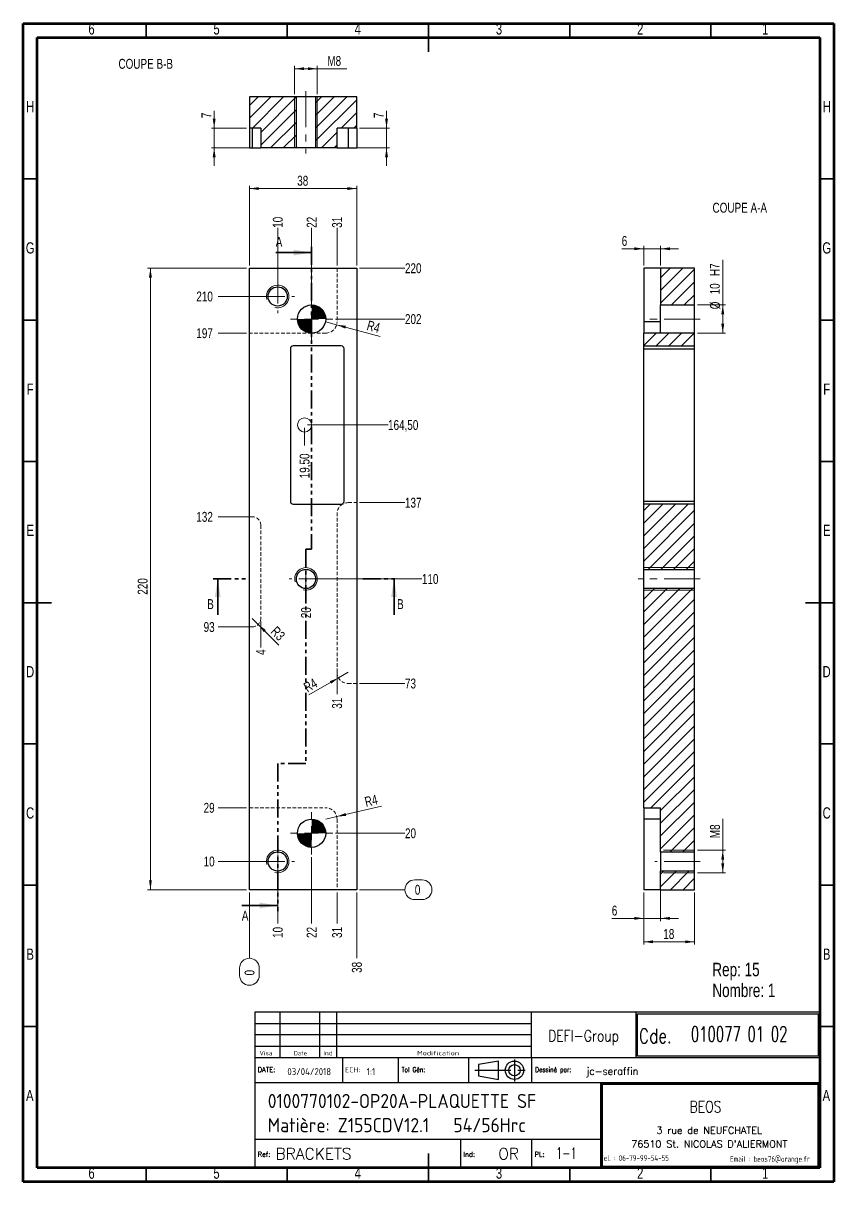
# Model space of a CAD drawing. Header units: millimetres. Extents: x 5 to 292, y 5 to 415.
import ezdxf

# ---------------------------------------------------------------- set-up
doc = ezdxf.new("R2010")
doc.units = ezdxf.units.MM
for name, pattern in [('CENTERX2', [20.32, 12.7, -2.54, 2.54, -2.54]), ('HIDDEN', [1.905, 1.27, -0.635]), ('PHANTOM', [12.7, 6.35, -1.27, 1.27, -1.27, 1.27, -1.27])]:
    doc.linetypes.add(name, pattern=pattern)
doc.layers.add('DIMENSIONS', color=176, linetype='Continuous')
doc.styles.add('SLDTEXTSTYLE0', font='TXT', dxfattribs={"width": 0.75})
doc.styles.add('SLDTEXTSTYLE1', font='ISOCP')
doc.styles.add('SLDTEXTSTYLE10', font='ISOCP', dxfattribs={"width": 1.147311})
doc.styles.add('SLDTEXTSTYLE11', font='ISOCP', dxfattribs={"width": 1.385904})
doc.styles.add('SLDTEXTSTYLE12', font='ISOCP', dxfattribs={"width": 1.246461})
doc.styles.add('SLDTEXTSTYLE13', font='ROMAND')
doc.styles.add('SLDTEXTSTYLE2', font='ROMANT', dxfattribs={"width": 0.8})
doc.styles.add('SLDTEXTSTYLE3', font='ISOCP', dxfattribs={"width": 0.8})
doc.styles.add('SLDTEXTSTYLE4', font='ROMANS', dxfattribs={"width": 0.8})
doc.styles.add('SLDTEXTSTYLE5', font='ROMANT')
doc.styles.add('SLDTEXTSTYLE6', font='ROMANS')
doc.styles.add('SLDTEXTSTYLE7', font='ROMANT', dxfattribs={"width": 0.65})
doc.styles.add('SLDTEXTSTYLE8', font='ISOCP', dxfattribs={"width": 1.446157})
doc.styles.add('SLDTEXTSTYLE9', font='ISOCP', dxfattribs={"width": 1.294402})
doc.dimstyles.new('SLDDIMSTYLE0', dxfattribs={"dimtxt": 3.5, "dimasz": 3.302, "dimexe": 0, "dimexo": 0.0625, "dimgap": 0.875, "dimtad": 0, "dimtih": 1, "dimtoh": 1, "dimdec": 0, "dimrnd": 1e-09, "dimdsep": 46, "dimtxsty": 'SLDTEXTSTYLE0', "dimblk1": 'NONE', "dimblk2": 'NONE', "dimsah": 1, "dimcen": 0.09, "dimadec": 0, "dimazin": 2, "dimtfac": 1, "dimtdec": 0, "dimtofl": 0, "dimtmove": 0, "dimatfit": 3, "dimldrblk": 'NONE', "dimfxl": 1, "dimfrac": 2, "dimtolj": 1, "dimtzin": 12, "dimarcsym": 0})
doc.dimstyles.new('SLDDIMSTYLE1', dxfattribs={"dimtxt": 3.5, "dimasz": 3.302, "dimexe": 0, "dimexo": 0.0625, "dimgap": 0.875, "dimtad": 0, "dimtih": 1, "dimtoh": 1, "dimrnd": 1e-09, "dimzin": 12, "dimdsep": 46, "dimtxsty": 'SLDTEXTSTYLE0', "dimblk1": 'NONE', "dimblk2": 'NONE', "dimsah": 1, "dimcen": 0.09, "dimadec": 0, "dimazin": 3, "dimtfac": 1, "dimtofl": 0, "dimtmove": 0, "dimatfit": 3, "dimldrblk": 'NONE', "dimfxl": 1, "dimfrac": 2, "dimtolj": 1, "dimtzin": 12, "dimarcsym": 0})
doc.dimstyles.new('SLDDIMSTYLE2', dxfattribs={"dimtxt": 3.5, "dimasz": 3.302, "dimexe": 0, "dimexo": 0.0625, "dimgap": 0.875, "dimtad": 1, "dimrnd": 1e-09, "dimzin": 12, "dimdsep": 46, "dimtxsty": 'SLDTEXTSTYLE0', "dimsah": 1, "dimcen": 0.09, "dimadec": 0, "dimazin": 3, "dimtfac": 1, "dimtofl": 0, "dimtmove": 0, "dimatfit": 3, "dimfxl": 1, "dimfrac": 2, "dimtolj": 1, "dimtzin": 12, "dimarcsym": 0})
doc.dimstyles.new('SLDDIMSTYLE3', dxfattribs={"dimtxt": 3.5, "dimasz": 3.302, "dimexe": 0, "dimexo": 0.0625, "dimgap": 0.875, "dimtad": 1, "dimrnd": 1e-09, "dimzin": 12, "dimdsep": 46, "dimtxsty": 'SLDTEXTSTYLE0', "dimsah": 1, "dimcen": 0, "dimadec": 0, "dimazin": 3, "dimtfac": 1, "dimtofl": 0, "dimtmove": 0, "dimatfit": 3, "dimfxl": 1, "dimfrac": 2, "dimtolj": 1, "dimtzin": 12, "dimarcsym": 0})
doc.dimstyles.new('SLDDIMSTYLE4', dxfattribs={"dimtxt": 3.5, "dimasz": 3.302, "dimexe": 0, "dimexo": 0.0625, "dimgap": 0.875, "dimtad": 1, "dimrnd": 1e-09, "dimzin": 12, "dimdsep": 46, "dimtxsty": 'SLDTEXTSTYLE0', "dimsah": 1, "dimcen": 0.09, "dimadec": 0, "dimazin": 3, "dimtfac": 1, "dimtmove": 0, "dimatfit": 0, "dimfxl": 1, "dimfrac": 2, "dimtolj": 1, "dimtzin": 12, "dimarcsym": 0})

# ---------------------------------------------------------------- blocks, each defined once
blk = doc.blocks.new('SW_NOTE_0')
at = {"color": 0, "linetype": 'Continuous', "lineweight": 0, "char_height": 4.763, "attachment_point": 1, "style": 'SLDTEXTSTYLE0'}
for s, insert in [('Rep: 15', (0, 6.14)), ('Nombre: 1', (0, -1.21))]:
    blk.add_mtext(s, dxfattribs=dict(at, insert=insert))
blk = doc.blocks.new('_D')
at = {"color": 7, "linetype": 'Continuous', "lineweight": 18}
for p, q in [((143.66, 111.89), (146.24, 111.89)), ((124.11, 108.4), (140.17, 108.4)), ((146.24, 104.91), (143.66, 104.91))]:
    blk.add_line(p, q, dxfattribs=at)
for centre, start, end in [((143.66, 108.4), 90, 270), ((146.24, 108.4), 270, 90)]:
    blk.add_arc(centre, 3.49, start, end, dxfattribs=at)
at = {"color": 7, "linetype": 'Continuous', "lineweight": 18, "insert": (143.66, 110.13), "char_height": 3.5, "attachment_point": 1, "style": 'SLDTEXTSTYLE0'}
blk.add_mtext('0', dxfattribs=at)
blk = doc.blocks.new('_None')
blk = doc.blocks.new('_D_1')
at = {"color": 7, "linetype": 'Continuous', "lineweight": 18}
blk.add_line((94.11, 118.4), (74.06, 118.4), dxfattribs=at)
at = {"color": 7, "linetype": 'Continuous', "lineweight": 18, "insert": (68.88, 120.13), "char_height": 3.5, "attachment_point": 1, "style": 'SLDTEXTSTYLE0'}
blk.add_mtext('10', dxfattribs=at)
blk = doc.blocks.new('_D_2')
at = {"color": 7, "linetype": 'Continuous', "lineweight": 18}
blk.add_line((115.61, 128.4), (140.17, 128.4), dxfattribs=at)
at = {"color": 7, "linetype": 'Continuous', "lineweight": 18, "insert": (140.17, 130.13), "char_height": 3.5, "attachment_point": 1, "style": 'SLDTEXTSTYLE0'}
blk.add_mtext('20', dxfattribs=at)
blk = doc.blocks.new('_D_3')
at = {"color": 7, "linetype": 'Continuous', "lineweight": 18}
blk.add_line((84.11, 137.4), (74.06, 137.4), dxfattribs=at)
at = {"color": 7, "linetype": 'Continuous', "lineweight": 18, "insert": (68.88, 139.13), "char_height": 3.5, "attachment_point": 1, "style": 'SLDTEXTSTYLE0'}
blk.add_mtext('29', dxfattribs=at)
blk = doc.blocks.new('_D_4')
at = {"color": 7, "linetype": 'Continuous', "lineweight": 18}
blk.add_line((124.11, 181.4), (140.17, 181.4), dxfattribs=at)
at = {"color": 7, "linetype": 'Continuous', "lineweight": 18, "insert": (140.17, 183.13), "char_height": 3.5, "attachment_point": 1, "style": 'SLDTEXTSTYLE0'}
blk.add_mtext('73', dxfattribs=at)
blk = doc.blocks.new('_D_5')
at = {"color": 7, "linetype": 'Continuous', "lineweight": 18}
blk.add_line((85.11, 201.4), (74.06, 201.4), dxfattribs=at)
at = {"color": 7, "linetype": 'Continuous', "lineweight": 18, "insert": (68.88, 203.13), "char_height": 3.5, "attachment_point": 1, "style": 'SLDTEXTSTYLE0'}
blk.add_mtext('93', dxfattribs=at)
blk = doc.blocks.new('_D_6')
at = {"color": 7, "linetype": 'Continuous', "lineweight": 18}
blk.add_line((106.11, 218.4), (146.17, 218.4), dxfattribs=at)
at = {"color": 7, "linetype": 'Continuous', "lineweight": 18, "insert": (146.17, 220.13), "char_height": 3.5, "attachment_point": 1, "style": 'SLDTEXTSTYLE0'}
blk.add_mtext('110', dxfattribs=at)
blk = doc.blocks.new('_D_7')
at = {"color": 7, "linetype": 'Continuous', "lineweight": 18}
blk.add_line((85.11, 240.4), (74.06, 240.4), dxfattribs=at)
at = {"color": 7, "linetype": 'Continuous', "lineweight": 18, "insert": (66.3, 242.13), "char_height": 3.5, "attachment_point": 1, "style": 'SLDTEXTSTYLE0'}
blk.add_mtext('132', dxfattribs=at)
blk = doc.blocks.new('_D_8')
at = {"color": 7, "linetype": 'Continuous', "lineweight": 18}
blk.add_line((124.11, 245.4), (140.17, 245.4), dxfattribs=at)
at = {"color": 7, "linetype": 'Continuous', "lineweight": 18, "insert": (140.17, 247.13), "char_height": 3.5, "attachment_point": 1, "style": 'SLDTEXTSTYLE0'}
blk.add_mtext('137', dxfattribs=at)
blk = doc.blocks.new('_D_9')
at = {"color": 7, "linetype": 'Continuous', "lineweight": 18}
blk.add_line((105.61, 272.9), (134.17, 272.9), dxfattribs=at)
at = {"color": 7, "linetype": 'Continuous', "lineweight": 18, "insert": (134.17, 274.63), "char_height": 3.5, "attachment_point": 1, "style": 'SLDTEXTSTYLE0'}
blk.add_mtext('164,50', dxfattribs=at)
blk = doc.blocks.new('_D_10')
at = {"color": 7, "linetype": 'Continuous', "lineweight": 18}
blk.add_line((84.11, 305.4), (74.06, 305.4), dxfattribs=at)
at = {"color": 7, "linetype": 'Continuous', "lineweight": 18, "insert": (66.3, 307.13), "char_height": 3.5, "attachment_point": 1, "style": 'SLDTEXTSTYLE0'}
blk.add_mtext('197', dxfattribs=at)
blk = doc.blocks.new('_D_11')
at = {"color": 7, "linetype": 'Continuous', "lineweight": 18}
blk.add_line((115.61, 310.4), (140.17, 310.4), dxfattribs=at)
at = {"color": 7, "linetype": 'Continuous', "lineweight": 18, "insert": (140.17, 312.13), "char_height": 3.5, "attachment_point": 1, "style": 'SLDTEXTSTYLE0'}
blk.add_mtext('202', dxfattribs=at)
blk = doc.blocks.new('_D_12')
at = {"color": 7, "linetype": 'Continuous', "lineweight": 18}
blk.add_line((94.11, 318.4), (74.06, 318.4), dxfattribs=at)
at = {"color": 7, "linetype": 'Continuous', "lineweight": 18, "insert": (66.3, 320.13), "char_height": 3.5, "attachment_point": 1, "style": 'SLDTEXTSTYLE0'}
blk.add_mtext('210', dxfattribs=at)
blk = doc.blocks.new('_D_13')
at = {"color": 7, "linetype": 'Continuous', "lineweight": 18}
blk.add_line((124.11, 328.4), (140.17, 328.4), dxfattribs=at)
at = {"color": 7, "linetype": 'Continuous', "lineweight": 18, "insert": (140.17, 330.13), "char_height": 3.5, "attachment_point": 1, "style": 'SLDTEXTSTYLE0'}
blk.add_mtext('220', dxfattribs=at)
blk = doc.blocks.new('_D_14')
at = {"color": 7, "linetype": 'Continuous', "lineweight": 18}
for p, q in [((85.11, 107.4), (85.11, 84.13)), ((81.62, 78.05), (81.62, 80.64)), ((88.6, 80.64), (88.6, 78.05))]:
    blk.add_line(p, q, dxfattribs=at)
for centre, start, end in [((85.11, 80.64), 0, 180), ((85.11, 78.05), 180, 0)]:
    blk.add_arc(centre, 3.49, start, end, dxfattribs=at)
at = {"color": 7, "linetype": 'Continuous', "lineweight": 18, "insert": (83.38, 78.05), "char_height": 3.5, "attachment_point": 1, "rotation": 90, "style": 'SLDTEXTSTYLE0'}
blk.add_mtext('0', dxfattribs=at)
blk = doc.blocks.new('_D_15')
at = {"color": 7, "linetype": 'Continuous', "lineweight": 18}
blk.add_line((89.11, 203.4), (89.11, 194.11), dxfattribs=at)
at = {"color": 7, "linetype": 'Continuous', "lineweight": 18, "insert": (87.38, 191.52), "char_height": 3.5, "attachment_point": 1, "rotation": 90, "style": 'SLDTEXTSTYLE0'}
blk.add_mtext('4', dxfattribs=at)
blk = doc.blocks.new('_D_16')
at = {"color": 7, "linetype": 'Continuous', "lineweight": 18}
blk.add_line((95.11, 117.4), (95.11, 96.49), dxfattribs=at)
at = {"color": 7, "linetype": 'Continuous', "lineweight": 18, "insert": (93.38, 91.32), "char_height": 3.5, "attachment_point": 1, "rotation": 90, "style": 'SLDTEXTSTYLE0'}
blk.add_mtext('10', dxfattribs=at)
blk = doc.blocks.new('_D_17')
at = {"color": 7, "linetype": 'Continuous', "lineweight": 18}
blk.add_line((95.11, 319.4), (95.11, 342.68), dxfattribs=at)
at = {"color": 7, "linetype": 'Continuous', "lineweight": 18, "insert": (93.38, 342.68), "char_height": 3.5, "attachment_point": 1, "rotation": 90, "style": 'SLDTEXTSTYLE0'}
blk.add_mtext('10', dxfattribs=at)
blk = doc.blocks.new('_D_18')
at = {"color": 7, "linetype": 'Continuous', "lineweight": 18}
blk.add_line((104.61, 271.9), (104.61, 265.66), dxfattribs=at)
at = {"color": 7, "linetype": 'Continuous', "lineweight": 18, "insert": (102.88, 254.02), "char_height": 3.5, "attachment_point": 1, "rotation": 90, "style": 'SLDTEXTSTYLE0'}
blk.add_mtext('19,50', dxfattribs=at)
blk = doc.blocks.new('_D_19')
at = {"color": 7, "linetype": 'Continuous', "lineweight": 18}
blk.add_line((105.11, 217.4), (105.11, 209.67), dxfattribs=at)
at = {"color": 7, "linetype": 'Continuous', "lineweight": 18, "insert": (103.38, 204.5), "char_height": 3.5, "attachment_point": 1, "rotation": 90, "style": 'SLDTEXTSTYLE0'}
blk.add_mtext('20', dxfattribs=at)
blk = doc.blocks.new('_D_20')
at = {"color": 7, "linetype": 'Continuous', "lineweight": 18}
blk.add_line((107.11, 318.9), (107.11, 342.68), dxfattribs=at)
at = {"color": 7, "linetype": 'Continuous', "lineweight": 18, "insert": (105.38, 342.68), "char_height": 3.5, "attachment_point": 1, "rotation": 90, "style": 'SLDTEXTSTYLE0'}
blk.add_mtext('22', dxfattribs=at)
blk = doc.blocks.new('_D_21')
at = {"color": 7, "linetype": 'Continuous', "lineweight": 18}
blk.add_line((107.11, 119.9), (107.11, 96.49), dxfattribs=at)
at = {"color": 7, "linetype": 'Continuous', "lineweight": 18, "insert": (105.38, 91.32), "char_height": 3.5, "attachment_point": 1, "rotation": 90, "style": 'SLDTEXTSTYLE0'}
blk.add_mtext('22', dxfattribs=at)
blk = doc.blocks.new('_D_22')
at = {"color": 7, "linetype": 'Continuous', "lineweight": 18}
blk.add_line((116.11, 329.4), (116.11, 342.68), dxfattribs=at)
at = {"color": 7, "linetype": 'Continuous', "lineweight": 18, "insert": (114.38, 342.68), "char_height": 3.5, "attachment_point": 1, "rotation": 90, "style": 'SLDTEXTSTYLE0'}
blk.add_mtext('31', dxfattribs=at)
blk = doc.blocks.new('_D_23')
at = {"color": 7, "linetype": 'Continuous', "lineweight": 18}
blk.add_line((116.11, 184.4), (116.11, 177.63), dxfattribs=at)
at = {"color": 7, "linetype": 'Continuous', "lineweight": 18, "insert": (114.38, 172.46), "char_height": 3.5, "attachment_point": 1, "rotation": 90, "style": 'SLDTEXTSTYLE0'}
blk.add_mtext('31', dxfattribs=at)
blk = doc.blocks.new('_D_24')
at = {"color": 7, "linetype": 'Continuous', "lineweight": 18}
blk.add_line((116.11, 107.4), (116.11, 96.49), dxfattribs=at)
at = {"color": 7, "linetype": 'Continuous', "lineweight": 18, "insert": (114.38, 91.32), "char_height": 3.5, "attachment_point": 1, "rotation": 90, "style": 'SLDTEXTSTYLE0'}
blk.add_mtext('31', dxfattribs=at)
blk = doc.blocks.new('_D_25')
at = {"color": 7, "linetype": 'Continuous', "lineweight": 18}
blk.add_line((123.11, 107.4), (123.11, 84.13), dxfattribs=at)
at = {"color": 7, "linetype": 'Continuous', "lineweight": 18, "insert": (121.38, 78.96), "char_height": 3.5, "attachment_point": 1, "rotation": 90, "style": 'SLDTEXTSTYLE0'}
blk.add_mtext('38', dxfattribs=at)
blk = doc.blocks.new('_D_26')
at = {"color": 7, "linetype": 'Continuous', "lineweight": 18}
for p, q in [((85.11, 329.4), (85.11, 357.58)), ((123.11, 329.4), (123.11, 357.58)), ((85.11, 356.58), (123.11, 356.58))]:
    blk.add_line(p, q, dxfattribs=at)
for points in [[(85.11, 356.58), (88.41, 356.07), (88.41, 357.09)], [(123.11, 356.58), (119.81, 357.09), (119.81, 356.07)]]:
    blk.add_solid(points, dxfattribs=at)
at = {"color": 7, "linetype": 'Continuous', "lineweight": 18, "insert": (102.03, 361.09), "char_height": 3.5, "attachment_point": 1, "style": 'SLDTEXTSTYLE0'}
blk.add_mtext('38', dxfattribs=at)
blk = doc.blocks.new('_D_27')
at = {"color": 7, "linetype": 'Continuous', "lineweight": 18}
for p, q in [((84.11, 328.4), (49.06, 328.4)), ((50.06, 108.4), (50.06, 328.4)), ((84.11, 108.4), (49.06, 108.4))]:
    blk.add_line(p, q, dxfattribs=at)
for points in [[(50.06, 328.4), (49.55, 325.09), (50.56, 325.09)], [(50.06, 108.4), (50.56, 111.7), (49.55, 111.7)]]:
    blk.add_solid(points, dxfattribs=at)
at = {"color": 7, "linetype": 'Continuous', "lineweight": 18, "insert": (45.54, 212.81), "char_height": 3.5, "attachment_point": 1, "rotation": 90, "style": 'SLDTEXTSTYLE0'}
blk.add_mtext('220', dxfattribs=at)
blk = doc.blocks.new('_D_28')
at = {"color": 7, "linetype": 'Continuous', "lineweight": 18}
for q in [(120.11, 185.4), (106.12, 177.32)]:
    blk.add_line((116.65, 183.4), q, dxfattribs=at)
blk.add_solid([(116.65, 183.4), (113.53, 182.19), (114.04, 181.31)], dxfattribs=at)
at = {"color": 7, "linetype": 'Continuous', "lineweight": 18, "insert": (103.89, 181.18), "char_height": 3.5, "attachment_point": 1, "rotation": 30, "style": 'SLDTEXTSTYLE0'}
blk.add_mtext('R4', dxfattribs=at)
blk = doc.blocks.new('_D_29')
at = {"color": 7, "linetype": 'Continuous', "lineweight": 18}
for q in [(86.11, 204.4), (95.56, 194.94)]:
    blk.add_line((88.23, 202.28), q, dxfattribs=at)
blk.add_solid([(88.23, 202.28), (90.21, 199.58), (90.93, 200.3)], dxfattribs=at)
at = {"color": 7, "linetype": 'Continuous', "lineweight": 18, "insert": (94.86, 201.91), "char_height": 3.5, "attachment_point": 1, "rotation": 315, "style": 'SLDTEXTSTYLE0'}
blk.add_mtext('R3', dxfattribs=at)
blk = doc.blocks.new('_D_30')
at = {"color": 7, "linetype": 'Continuous', "lineweight": 18}
for q in [(112.11, 309.4), (131.38, 304.23)]:
    blk.add_line((115.98, 308.36), q, dxfattribs=at)
blk.add_solid([(115.98, 308.36), (119.03, 307.02), (119.3, 308)], dxfattribs=at)
at = {"color": 7, "linetype": 'Continuous', "lineweight": 18, "insert": (127.31, 309.96), "char_height": 3.5, "attachment_point": 1, "rotation": 345, "style": 'SLDTEXTSTYLE0'}
blk.add_mtext('R4', dxfattribs=at)
blk = doc.blocks.new('_D_31')
at = {"color": 7, "linetype": 'Continuous', "lineweight": 18}
for q in [(131.91, 137.96), (112.11, 133.4)]:
    blk.add_line((116.01, 134.29), q, dxfattribs=at)
blk.add_solid([(116.01, 134.29), (119.34, 134.54), (119.11, 135.53)], dxfattribs=at)
at = {"color": 7, "linetype": 'Continuous', "lineweight": 18, "insert": (125.62, 141.11), "char_height": 3.5, "attachment_point": 1, "rotation": 12.9732, "style": 'SLDTEXTSTYLE0'}
blk.add_mtext('R4', dxfattribs=at)
blk = doc.blocks.new('SW_CENTERMARKSYMBOL_0')
at = {"color": 0, "linetype": 'Continuous', "lineweight": 0}
for p, q in [((0, 5), (0, 5.9)), ((-5, 0), (-5.9, 0)), ((0, 0), (-2.5, 0)), ((0, 0), (0, 2.5)), ((0, 0), (0, -2.5)), ((0, 0), (2.5, 0)), ((5, 0), (5.9, 0)), ((0, -5), (0, -5.9))]:
    blk.add_line(p, q, dxfattribs=at)
blk = doc.blocks.new('SW_CENTERMARKSYMBOL_1')
at = {"color": 0, "linetype": 'Continuous', "lineweight": 0}
for p, q in [((0, 5), (0, 5.9)), ((-5, 0), (-5.9, 0)), ((0, 0), (-2.5, 0)), ((0, 0), (0, 2.5)), ((0, 0), (0, -2.5)), ((0, 0), (2.5, 0)), ((5, 0), (5.9, 0)), ((0, -5), (0, -5.9))]:
    blk.add_line(p, q, dxfattribs=at)
blk = doc.blocks.new('SW_CENTERMARKSYMBOL_2')
at = {"color": 0, "linetype": 'Continuous', "lineweight": 0}
for p, q in [((0, 5), (0, 5.9)), ((-5, 0), (-5.9, 0)), ((0, 0), (-2.5, 0)), ((0, 0), (0, 2.5)), ((0, 0), (0, -2.5)), ((0, 0), (2.5, 0)), ((5, 0), (5.9, 0)), ((0, -5), (0, -5.9))]:
    blk.add_line(p, q, dxfattribs=at)
blk = doc.blocks.new('SW_CENTERMARKSYMBOL_3')
at = {"color": 0, "linetype": 'Continuous', "lineweight": 0}
for p, q in [((0, 5), (0, 7.5)), ((-5, 0), (-7.5, 0)), ((0, 0), (-2.5, 0)), ((0, 0), (0, 2.5)), ((0, 0), (0, -2.5)), ((0, 0), (2.5, 0)), ((5, 0), (7.5, 0)), ((0, -5), (0, -7.5))]:
    blk.add_line(p, q, dxfattribs=at)
blk = doc.blocks.new('SW_CENTERMARKSYMBOL_4')
at = {"color": 0, "linetype": 'Continuous', "lineweight": 0}
for p, q in [((0, 5), (0, 7.5)), ((-5, 0), (-7.5, 0)), ((0, 0), (-2.5, 0)), ((0, 0), (0, 2.5)), ((0, 0), (0, -2.5)), ((0, 0), (2.5, 0)), ((5, 0), (7.5, 0)), ((0, -5), (0, -7.5))]:
    blk.add_line(p, q, dxfattribs=at)
blk = doc.blocks.new('SW_DOWELSYMBOL_0')
at = {"linetype": 'Continuous', "lineweight": 0}
h = blk.add_hatch(color=0, dxfattribs=at)
edge = h.paths.add_edge_path(flags=0)
edge.add_arc((0, 0), 5, 0, 90)
edge.add_line((0, 5), (0, 0))
edge.add_line((0, 0), (5, 0))
h = blk.add_hatch(color=0, dxfattribs=at)
edge = h.paths.add_edge_path(flags=0)
edge.add_arc((0, 0), 5, 180, 270)
edge.add_line((0, -5), (0, 0))
edge.add_line((0, 0), (-5, 0))
at = {"color": 0, "linetype": 'Continuous', "lineweight": 0}
blk.add_circle((0, 0), 5, dxfattribs=at)
blk = doc.blocks.new('SW_DOWELSYMBOL_1')
at = {"linetype": 'Continuous', "lineweight": 0}
h = blk.add_hatch(color=0, dxfattribs=at)
edge = h.paths.add_edge_path(flags=0)
edge.add_arc((0, 0), 5, 0, 90)
edge.add_line((0, 5), (0, 0))
edge.add_line((0, 0), (5, 0))
h = blk.add_hatch(color=0, dxfattribs=at)
edge = h.paths.add_edge_path(flags=0)
edge.add_arc((0, 0), 5, 180, 270)
edge.add_line((0, -5), (0, 0))
edge.add_line((0, 0), (-5, 0))
at = {"color": 0, "linetype": 'Continuous', "lineweight": 0}
blk.add_circle((0, 0), 5, dxfattribs=at)
blk = doc.blocks.new('_D_32')
at = {"color": 7, "linetype": 'Continuous', "lineweight": 18}
for p, q in [((252.68, 315.4), (252.68, 331.36)), ((243.68, 315.4), (253.68, 315.4)), ((252.68, 315.4), (252.68, 305.4)), ((243.68, 305.4), (253.68, 305.4))]:
    blk.add_line(p, q, dxfattribs=at)
for points in [[(252.68, 315.4), (252.17, 312.09), (253.19, 312.09)], [(252.68, 305.4), (253.19, 308.7), (252.17, 308.7)]]:
    blk.add_solid(points, dxfattribs=at)
at = {"color": 7, "linetype": 'Continuous', "lineweight": 18, "char_height": 3.5, "attachment_point": 1, "rotation": 90, "style": 'SLDTEXTSTYLE0'}
for s, insert in [('H7', (248.12, 325.6)), ('10', (248.12, 319.12)), ('%%c', (248.17, 313.84))]:
    blk.add_mtext(s, dxfattribs=dict(at, insert=insert))
blk = doc.blocks.new('_D_33')
at = {"color": 7, "linetype": 'Continuous', "lineweight": 18}
for p, q in [((224.68, 335.27), (216.9, 335.27)), ((224.68, 329.4), (224.68, 336.27)), ((230.68, 335.27), (224.68, 335.27)), ((230.68, 329.4), (230.68, 336.27)), ((230.68, 335.27), (237.03, 335.27))]:
    blk.add_line(p, q, dxfattribs=at)
for points in [[(224.68, 335.27), (221.38, 335.78), (221.38, 334.76)], [(230.68, 335.27), (233.98, 334.76), (233.98, 335.78)]]:
    blk.add_solid(points, dxfattribs=at)
at = {"color": 7, "linetype": 'Continuous', "lineweight": 18, "insert": (216.9, 339.78), "char_height": 3.5, "attachment_point": 1, "style": 'SLDTEXTSTYLE0'}
blk.add_mtext('6', dxfattribs=at)
blk = doc.blocks.new('_D_34')
at = {"color": 7, "linetype": 'Continuous', "lineweight": 18}
for p, q in [((252.68, 122.4), (252.68, 133.5)), ((243.68, 122.4), (253.68, 122.4)), ((252.68, 122.4), (252.68, 114.4)), ((243.68, 114.4), (253.68, 114.4))]:
    blk.add_line(p, q, dxfattribs=at)
for points in [[(252.68, 122.4), (252.17, 119.09), (253.19, 119.09)], [(252.68, 114.4), (253.19, 117.7), (252.17, 117.7)]]:
    blk.add_solid(points, dxfattribs=at)
at = {"color": 7, "linetype": 'Continuous', "lineweight": 18, "insert": (248.17, 126.63), "char_height": 3.5, "attachment_point": 1, "rotation": 90, "style": 'SLDTEXTSTYLE0'}
blk.add_mtext('M8', dxfattribs=at)
blk = doc.blocks.new('_D_35')
at = {"color": 7, "linetype": 'Continuous', "lineweight": 18}
for p, q in [((230.68, 120.8), (230.68, 97.26)), ((224.68, 107.4), (224.68, 97.26)), ((224.68, 98.26), (213.39, 98.26)), ((230.68, 98.26), (224.68, 98.26)), ((230.68, 98.26), (237.03, 98.26))]:
    blk.add_line(p, q, dxfattribs=at)
for points in [[(224.68, 98.26), (221.38, 98.77), (221.38, 97.75)], [(230.68, 98.26), (233.98, 97.75), (233.98, 98.77)]]:
    blk.add_solid(points, dxfattribs=at)
at = {"color": 7, "linetype": 'Continuous', "lineweight": 18, "insert": (213.39, 102.77), "char_height": 3.5, "attachment_point": 1, "style": 'SLDTEXTSTYLE0'}
blk.add_mtext('6', dxfattribs=at)
blk = doc.blocks.new('_D_36')
at = {"color": 7, "linetype": 'Continuous', "lineweight": 18}
for p, q in [((224.68, 107.4), (224.68, 88.96)), ((242.68, 107.4), (242.68, 88.96)), ((224.68, 89.96), (242.68, 89.96))]:
    blk.add_line(p, q, dxfattribs=at)
for points in [[(224.68, 89.96), (227.98, 89.45), (227.98, 90.47)], [(242.68, 89.96), (239.38, 90.47), (239.38, 89.45)]]:
    blk.add_solid(points, dxfattribs=at)
at = {"color": 7, "linetype": 'Continuous', "lineweight": 18, "insert": (231.62, 94.47), "char_height": 3.5, "attachment_point": 1, "style": 'SLDTEXTSTYLE0'}
blk.add_mtext('18', dxfattribs=at)
blk = doc.blocks.new('_D_37')
at = {"color": 7, "linetype": 'Continuous', "lineweight": 18}
for p, q in [((72.62, 377.99), (72.62, 384.09)), ((84.11, 377.99), (71.62, 377.99)), ((72.62, 377.99), (72.62, 370.99)), ((88.11, 370.99), (71.62, 370.99)), ((72.62, 370.99), (72.62, 364.64))]:
    blk.add_line(p, q, dxfattribs=at)
for points in [[(72.62, 377.99), (73.13, 381.3), (72.11, 381.3)], [(72.62, 370.99), (72.11, 367.69), (73.13, 367.69)]]:
    blk.add_solid(points, dxfattribs=at)
at = {"color": 7, "linetype": 'Continuous', "lineweight": 18, "insert": (68.11, 381.5), "char_height": 3.5, "attachment_point": 1, "rotation": 90, "style": 'SLDTEXTSTYLE0'}
blk.add_mtext('7', dxfattribs=at)
blk = doc.blocks.new('_D_38')
at = {"color": 7, "linetype": 'Continuous', "lineweight": 18}
for p, q in [((133.64, 377.99), (133.64, 384.09)), ((124.11, 377.99), (134.64, 377.99)), ((133.64, 377.99), (133.64, 370.99)), ((121.11, 370.99), (134.64, 370.99)), ((133.64, 370.99), (133.64, 364.64))]:
    blk.add_line(p, q, dxfattribs=at)
for points in [[(133.64, 377.99), (134.15, 381.3), (133.13, 381.3)], [(133.64, 370.99), (133.13, 367.69), (134.15, 367.69)]]:
    blk.add_solid(points, dxfattribs=at)
at = {"color": 7, "linetype": 'Continuous', "lineweight": 18, "insert": (129.13, 381.5), "char_height": 3.5, "attachment_point": 1, "rotation": 90, "style": 'SLDTEXTSTYLE0'}
blk.add_mtext('7', dxfattribs=at)
blk = doc.blocks.new('_D_39')
at = {"color": 7, "linetype": 'Continuous', "lineweight": 18}
for p, q in [((101.11, 389.99), (101.11, 399.99)), ((109.11, 398.99), (101.11, 398.99)), ((109.11, 389.99), (109.11, 399.99)), ((109.11, 398.99), (119.58, 398.99))]:
    blk.add_line(p, q, dxfattribs=at)
for points in [[(101.11, 398.99), (104.41, 398.49), (104.41, 399.5)], [(109.11, 398.99), (105.81, 399.5), (105.81, 398.49)]]:
    blk.add_solid(points, dxfattribs=at)
at = {"color": 7, "linetype": 'Continuous', "lineweight": 18, "insert": (112.7, 403.51), "char_height": 3.5, "attachment_point": 1, "style": 'SLDTEXTSTYLE0'}
blk.add_mtext('M8', dxfattribs=at)

msp = doc.modelspace()

# ---------------------------------------------------------------- hatches: boundary and pattern name
at = {"linetype": 'Continuous', "lineweight": 18}
h = msp.add_hatch(dxfattribs=at)
h.set_pattern_fill('ANSI31', style=0)
h.paths.add_polyline_path([(85.112, 377.994), (89.112, 377.994), (89.112, 370.994), (101.712, 370.994), (101.712, 388.994), (85.112, 388.994)], flags=0)
h = msp.add_hatch(dxfattribs=at)
h.set_pattern_fill('ANSI31', style=0)
h.paths.add_polyline_path([(108.512, 370.994), (116.112, 370.994), (116.112, 377.994), (123.112, 377.994), (123.112, 388.994), (108.512, 388.994)], flags=0)
h = msp.add_hatch(dxfattribs=at)
h.set_pattern_fill('ANSI31', style=0)
h.paths.add_polyline_path([(242.683, 315.397), (242.683, 328.397), (230.683, 328.397), (230.683, 315.397)], flags=0)
h = msp.add_hatch(dxfattribs=at)
h.set_pattern_fill('ANSI31', style=0)
h.paths.add_polyline_path([(242.683, 305.397), (230.683, 305.397), (224.683, 305.397), (224.683, 300.897), (242.683, 300.897)], flags=0)
h = msp.add_hatch(dxfattribs=at)
h.set_pattern_fill('ANSI31', style=0)
h.paths.add_polyline_path([(224.683, 244.896), (224.683, 221.797), (242.683, 221.797), (242.683, 244.896)], flags=0)
h = msp.add_hatch(dxfattribs=at)
h.set_pattern_fill('ANSI31', style=0)
h.paths.add_polyline_path([(224.683, 214.997), (224.683, 137.397), (230.683, 137.397), (230.683, 121.797), (242.683, 121.797), (242.683, 214.997)], flags=0)
h = msp.add_hatch(dxfattribs=at)
h.set_pattern_fill('ANSI31', style=0)
h.paths.add_polyline_path([(230.683, 114.997), (230.683, 108.397), (242.683, 108.397), (242.683, 114.997)], flags=0)

# ---------------------------------------------------------------- linework, layer by layer
at = {"color": 7, "linetype": 'Continuous', "lineweight": 70}
for p, q in [((5, 5), (5, 415)), ((5, 415), (292, 415)), ((292, 415), (292, 5)), ((10, 10), (10, 410)), ((10, 410), (287, 410)), ((287, 410), (287, 10)), ((287, 10), (10, 10)), ((292, 5), (5, 5))]:
    msp.add_line(p, q, dxfattribs=at)
at = {"color": 7, "linetype": 'Continuous', "lineweight": 35}
for p, q in [((48.5, 410), (48.5, 415)), ((98.5, 410), (98.5, 415)), ((148.5, 415.001), (148.5, 404.999)), ((148.5, 410), (148.5, 415)), ((198.5, 410), (198.5, 415)), ((248.5, 410), (248.5, 415)), ((10, 360), (5, 360)), ((287, 360), (292, 360)), ((94.412, 333.901), (107.112, 333.901)), ((10, 310), (5, 310)), ((287, 310), (292, 310)), ((10, 260), (5, 260)), ((287, 260), (292, 260)), ((73.895, 205.697), (73.895, 218.397)), ((136.309, 205.697), (136.309, 218.397)), ((4.999, 210), (15.001, 210)), ((10, 210), (5, 210)), ((292.001, 210), (281.999, 210)), ((287, 210), (292, 210)), ((10, 160), (5, 160)), ((287, 160), (292, 160)), ((10, 110), (5, 110)), ((287, 110), (292, 110)), ((82.412, 102.809), (95.112, 102.809)), ((10, 60), (5, 60)), ((287, 60), (292, 60)), ((148.5, 4.999), (148.5, 15.001)), ((48.5, 10), (48.5, 5)), ((98.5, 10), (98.5, 5)), ((148.5, 10), (148.5, 5)), ((198.5, 10), (198.5, 5)), ((248.5, 10), (248.5, 5))]:
    msp.add_line(p, q, dxfattribs=at)
at = {"color": 7, "linetype": 'CENTERX2', "lineweight": 18}
for p, q in [((105.112, 390.994), (105.112, 368.994)), ((244.683, 310.397), (225.683, 310.397)), ((244.683, 218.397), (222.683, 218.397)), ((244.683, 118.397), (228.683, 118.397))]:
    msp.add_line(p, q, dxfattribs=at)
at = {"color": 7, "linetype": 'Continuous', "lineweight": 25}
for p, q in [((85.112, 388.994), (85.112, 377.994)), ((101.712, 388.994), (85.112, 388.994)), ((101.712, 370.994), (101.712, 388.994)), ((108.512, 388.994), (101.712, 388.994)), ((108.512, 388.994), (108.512, 370.994)), ((123.112, 388.994), (108.512, 388.994)), ((123.112, 377.994), (123.112, 388.994)), ((89.112, 377.994), (85.112, 377.994)), ((85.112, 377.994), (85.112, 370.994)), ((86.112, 377.994), (86.112, 370.994)), ((89.112, 377.994), (89.112, 370.994)), ((123.112, 377.994), (116.112, 377.994)), ((116.112, 370.994), (116.112, 377.994)), ((120.112, 377.994), (120.112, 370.994)), ((123.112, 377.994), (123.112, 370.994)), ((85.112, 370.994), (86.112, 370.994)), ((86.112, 370.994), (89.112, 370.994)), ((101.712, 370.994), (89.112, 370.994)), ((108.512, 370.994), (101.712, 370.994)), ((116.112, 370.994), (108.512, 370.994)), ((116.112, 370.994), (120.112, 370.994)), ((120.112, 370.994), (123.112, 370.994)), ((85.112, 108.397), (85.112, 328.397)), ((85.112, 328.397), (123.112, 328.397)), ((123.112, 328.397), (123.112, 108.397)), ((230.683, 328.397), (224.683, 328.397)), ((224.683, 328.397), (224.683, 309.397)), ((242.683, 328.397), (230.683, 328.397)), ((230.683, 328.397), (230.683, 315.397)), ((242.683, 315.397), (242.683, 328.397)), ((230.683, 315.397), (242.683, 315.397)), ((230.683, 305.397), (230.683, 315.397)), ((242.683, 305.397), (242.683, 315.397)), ((230.683, 309.397), (224.683, 309.397)), ((224.683, 309.397), (224.683, 305.397)), ((230.683, 305.397), (224.683, 305.397)), ((224.683, 300.897), (224.683, 305.397)), ((242.683, 305.397), (230.683, 305.397)), ((242.683, 300.897), (242.683, 305.397)), ((99.612, 299.897), (99.612, 245.896)), ((117.612, 300.897), (100.612, 300.897)), ((118.612, 245.896), (118.612, 299.897)), ((224.683, 300.897), (242.683, 300.897)), ((224.683, 299.897), (224.683, 300.897)), ((224.683, 299.897), (242.683, 299.897)), ((224.683, 245.896), (224.683, 299.897)), ((242.683, 299.897), (242.683, 300.897)), ((242.683, 245.896), (242.683, 299.897)), ((100.612, 244.896), (117.612, 244.896)), ((224.683, 245.896), (242.683, 245.896)), ((224.683, 244.896), (224.683, 245.896)), ((242.683, 244.896), (224.683, 244.896)), ((224.683, 221.797), (224.683, 244.896)), ((242.683, 244.896), (242.683, 245.896)), ((242.683, 221.797), (242.683, 244.896)), ((224.683, 221.797), (242.683, 221.797)), ((224.683, 214.997), (224.683, 221.797)), ((242.683, 214.997), (242.683, 221.797)), ((242.683, 214.997), (224.683, 214.997)), ((224.683, 137.397), (224.683, 214.997)), ((242.683, 121.797), (242.683, 214.997)), ((224.683, 137.397), (230.683, 137.397)), ((224.683, 137.397), (224.683, 133.397)), ((230.683, 121.797), (230.683, 137.397)), ((230.683, 133.397), (224.683, 133.397)), ((224.683, 133.397), (224.683, 108.397)), ((230.683, 121.797), (242.683, 121.797)), ((230.683, 121.797), (230.683, 114.997)), ((242.683, 114.997), (242.683, 121.797)), ((242.683, 114.997), (230.683, 114.997)), ((230.683, 108.397), (230.683, 114.997)), ((242.683, 108.397), (242.683, 114.997)), ((123.112, 108.397), (85.112, 108.397)), ((230.683, 108.397), (224.683, 108.397)), ((230.683, 108.397), (242.683, 108.397))]:
    msp.add_line(p, q, dxfattribs=at)
at = {"color": 7, "linetype": 'Continuous', "lineweight": 18}
for p, q in [((101.112, 388.994), (101.112, 370.994)), ((109.112, 388.994), (109.112, 370.994)), ((224.683, 222.397), (242.683, 222.397)), ((242.683, 214.397), (224.683, 214.397)), ((231.683, 122.397), (242.683, 122.397)), ((242.683, 114.397), (231.683, 114.397))]:
    msp.add_line(p, q, dxfattribs=at)
at = {"color": 7, "linetype": 'PHANTOM', "lineweight": 35}
for p, q in [((107.112, 335.901), (107.112, 228.917)), ((107.112, 228.917), (105.112, 228.917)), ((105.112, 228.917), (105.112, 153.026)), ((72.308, 218.397), (85.014, 218.397)), ((125.196, 218.397), (137.896, 218.397)), ((105.112, 153.026), (95.112, 153.026)), ((95.112, 153.026), (95.112, 100.809))]:
    msp.add_line(p, q, dxfattribs=at)
at = {"color": 7, "linetype": 'HIDDEN', "lineweight": 18}
for p, q in [((116.112, 328.397), (116.112, 309.397)), ((107.112, 305.397), (85.112, 305.397)), ((112.112, 305.397), (107.112, 305.397)), ((120.112, 245.397), (123.112, 245.397)), ((85.112, 240.397), (86.112, 240.397)), ((116.112, 185.397), (116.112, 241.397)), ((89.112, 237.397), (89.112, 204.397)), ((86.112, 201.397), (85.112, 201.397)), ((123.112, 181.397), (120.112, 181.397)), ((85.112, 137.397), (112.112, 137.397)), ((116.112, 133.397), (116.112, 108.397))]:
    msp.add_line(p, q, dxfattribs=at)
at = {"color": 7, "linetype": 'Continuous', "lineweight": 25}
for centre, radius in [((95.112, 318.397), 3.4), ((107.112, 310.397), 5), ((105.112, 218.397), 3.4), ((107.112, 128.397), 5), ((95.112, 118.397), 3.4)]:
    msp.add_circle(centre, radius, dxfattribs=at)
at = {"color": 7, "linetype": 'Continuous', "lineweight": 18}
msp.add_circle((104.612, 272.897), 2.5, dxfattribs=at)
for centre in [(95.112, 318.397), (105.112, 218.397), (95.112, 118.397)]:
    msp.add_arc(centre, 4, 255, 195, dxfattribs=at)
at = {"color": 7, "linetype": 'HIDDEN', "lineweight": 18}
for centre, radius, start, end in [((112.112, 309.397), 4, 270, 360), ((120.112, 241.397), 4, 90, 180), ((86.112, 237.397), 3, 0, 90), ((86.112, 204.397), 3, 270, 0), ((120.112, 185.397), 4, 180, 270), ((112.112, 133.397), 4, 0, 90)]:
    msp.add_arc(centre, radius, start, end, dxfattribs=at)
at = {"color": 7, "linetype": 'Continuous', "lineweight": 25}
for centre, start, end in [((100.612, 299.897), 90, 180), ((117.612, 299.897), 0, 90), ((100.612, 245.896), 180, 270), ((117.612, 245.896), 270, 0)]:
    msp.add_arc(centre, 1, start, end, dxfattribs=at)
at = {"color": 7, "linetype": 'Continuous', "lineweight": 35}
for points in [[(107.112, 333.901), (100.762, 334.917), (100.762, 332.885)], [(73.895, 218.397), (72.879, 212.047), (74.911, 212.047)], [(136.309, 218.397), (135.293, 212.047), (137.325, 212.047)], [(95.112, 102.809), (88.762, 103.825), (88.762, 101.793)]]:
    msp.add_solid(points, dxfattribs=at)
at = {"layer": 'DIMENSIONS', "color": 3}
for p, q in [((185, 65), (87, 65)), ((96, 49), (96, 65)), ((110, 49), (110, 65)), ((116, 49), (116, 65)), ((87, 61), (185, 61)), ((185, 57), (87, 57)), ((87, 53), (185, 53))]:
    msp.add_line(p, q, dxfattribs=at)
at = {"layer": 'DIMENSIONS', "color": 6}
for p, q in [((87, 65), (87, 10)), ((287, 10), (287, 65)), ((287, 40), (209.384, 40)), ((209.384, 40), (209.384, 10)), ((286.8, 39.8), (209.584, 39.8)), ((209.584, 39.8), (209.584, 10.2)), ((286.6, 39.6), (209.784, 39.6)), ((209.784, 39.6), (209.784, 10.4)), ((286.4, 39.4), (209.984, 39.4)), ((209.984, 39.4), (209.984, 10.6)), ((286.4, 10.6), (286.4, 39.4)), ((286.6, 10.4), (286.6, 39.6)), ((286.8, 10.2), (286.8, 39.8)), ((87, 10), (287, 10)), ((209.584, 10.2), (286.8, 10.2)), ((209.784, 10.4), (286.6, 10.4)), ((209.984, 10.6), (286.4, 10.6))]:
    msp.add_line(p, q, dxfattribs=at)
at = {"layer": 'DIMENSIONS', "color": 1}
for p, q in [((287, 65), (185, 65)), ((185, 49), (185, 65)), ((222, 49), (222, 65)), ((222.5, 49.5), (222.5, 64.5)), ((222.5, 64.5), (286.5, 64.5)), ((286.5, 64.5), (286.5, 49.5)), ((286.5, 49.5), (222.5, 49.5)), ((87, 49), (287, 49)), ((118, 49), (118, 40)), ((137.731, 49), (137.731, 40)), ((162.62, 49), (162.62, 40)), ((185, 49), (185, 40)), ((209.384, 40), (87, 40)), ((209.384, 20), (87, 20)), ((159.792, 20), (159.792, 10)), ((185, 20), (185, 10))]:
    msp.add_line(p, q, dxfattribs=at)
at = {"layer": 'DIMENSIONS'}
for p, q in [((222.5, 49.5), (222.5, 64.5)), ((222.5, 64.5), (286.5, 64.5)), ((286.5, 64.5), (286.5, 49.5)), ((286.5, 49.5), (222.5, 49.5))]:
    msp.add_line(p, q, dxfattribs=at)
at = {"layer": 'DIMENSIONS', "color": 7}
for p, q in [((173.244, 47.75), (166.244, 46.5)), ((166.244, 46.5), (166.244, 42.5)), ((173.244, 41.25), (173.244, 47.75)), ((166.244, 42.5), (173.244, 41.25))]:
    msp.add_line(p, q, dxfattribs=at)
at = {"layer": 'DIMENSIONS', "color": 3, "linetype": 'CENTERX2'}
for p, q in [((178.934, 48.348), (178.934, 40.513)), ((164.946, 44.5), (183.201, 44.5))]:
    msp.add_line(p, q, dxfattribs=at)
at = {"layer": 'DIMENSIONS', "color": 7}
for radius in [3.25, 2]:
    msp.add_circle((178.934, 44.5), radius, dxfattribs=at)

# ---------------------------------------------------------------- block references
at = {"color": 7, "linetype": 'Continuous', "lineweight": 0}
for name, p in [('SW_CENTERMARKSYMBOL_2', (95.112, 318.397)), ('SW_CENTERMARKSYMBOL_3', (107.112, 310.397)), ('SW_DOWELSYMBOL_0', (107.112, 310.397)), ('SW_CENTERMARKSYMBOL_0', (105.112, 218.397)), ('SW_CENTERMARKSYMBOL_4', (107.112, 128.397)), ('SW_DOWELSYMBOL_1', (107.112, 128.397)), ('SW_CENTERMARKSYMBOL_1', (95.112, 118.397)), ('SW_NOTE_0', (248.995, 76.376))]:
    msp.add_blockref(name, p, dxfattribs=at)

# ---------------------------------------------------------------- texts
at = {"color": 7, "linetype": 'Continuous', "lineweight": 0, "attachment_point": 2, "style": 'SLDTEXTSTYLE0'}
for s, insert, char_height in [('6', (29.21, 415.06), 3.969), ('5', (73.46, 415.06), 3.969), ('4', (123.46, 415.06), 3.969), ('3', (173.46, 415.06), 3.969), ('2', (223.46, 415.06), 3.969), ('1', (267.71, 415.06), 3.969), ('COUPE B-B', (48.395, 402.48), 3.5), ('H', (7.49, 387.56), 3.969), ('H', (289.49, 387.56), 3.969), ('COUPE A-A', (258.705, 351.541), 3.5), ('G', (7.487, 337.56), 3.969), ('G', (289.487, 337.56), 3.969), ('F', (7.458, 287.56), 3.969), ('F', (289.458, 287.56), 3.969), ('E', (7.508, 237.56), 3.969), ('E', (289.508, 237.56), 3.969), ('D', (7.453, 187.56), 3.969), ('D', (289.453, 187.56), 3.969), ('C', (7.459, 137.56), 3.969), ('C', (289.459, 137.56), 3.969), ('B', (7.471, 87.56), 3.969), ('B', (289.471, 87.56), 3.969), ('A', (7.34, 37.56), 3.969), ('A', (289.34, 37.56), 3.969), ('6', (29.21, 10.06), 3.969), ('5', (73.46, 10.06), 3.969), ('4', (123.46, 10.06), 3.969), ('3', (173.46, 10.06), 3.969), ('2', (223.46, 10.06), 3.969), ('1', (267.71, 10.06), 3.969)]:
    msp.add_mtext(s, dxfattribs=dict(at, insert=insert, char_height=char_height))
at = {"color": 7, "linetype": 'Continuous', "char_height": 3.5, "attachment_point": 1, "style": 'SLDTEXTSTYLE0'}
for s, insert in [('A', (94.412, 339.454)), ('B', (70.15, 211.25)), ('B', (137.379, 211.25)), ('A', (82.412, 100.96))]:
    msp.add_mtext(s, dxfattribs=dict(at, insert=insert))
at = {"layer": 'DIMENSIONS'}
for s, insert, char_height, attachment_point, style in [('DEFI-Group', (203.42, 58.701), 4, 2, 'SLDTEXTSTYLE2'), ('Cde.', (223, 59.126), 5, 1, 'SLDTEXTSTYLE2'), ('010077 01 02', (241.377, 59.94), 5.29167, 1, 'SLDTEXTSTYLE7'), ('Visa', (88.655, 51.348), 1.5671, 1, 'SLDTEXTSTYLE12'), ('Date', (100.824, 51.283), 1.4924, 1, 'SLDTEXTSTYLE10'), ('Ind', (111.254, 51.283), 1.4924, 1, 'SLDTEXTSTYLE11'), ('Modification', (144.489, 51.348), 1.56705, 1, 'SLDTEXTSTYLE8'), ('DATE:', (88.034, 45.598), 1.7277, 1, 'SLDTEXTSTYLE6'), ('03/04/2018', (98.533, 45.253), 2.5, 1, 'SLDTEXTSTYLE1'), ('ECH:', (118.911, 45.56), 1.8141, 1, 'SLDTEXTSTYLE9'), ('1:1', (126.62, 45.24), 2.5, 1, 'SLDTEXTSTYLE1'), ('Tol Gén:', (138.952, 45.598), 1.7277, 1, 'SLDTEXTSTYLE4'), ('Dessiné par:', (186.221, 45.598), 1.72768, 1, 'SLDTEXTSTYLE4'), ('jc-seraffin', (204.355, 45.42), 2.5, 1, 'SLDTEXTSTYLE5'), ('0100770102-OP20A-PLAQUETTE SF', (91.603, 36.107), 5, 1, 'SLDTEXTSTYLE1'), ('BEOS', (246.571, 33.595), 4, 2, 'SLDTEXTSTYLE2'), ('Matière: Z155CDV12.1   54/56Hrc', (91.603, 27.564), 5, 1, 'SLDTEXTSTYLE1'), ('3 rue de NEUFCHATEL', (247.909, 24.448), 2.5, 2, 'SLDTEXTSTYLE13'), ('BRACKETS', (94.337, 16.951), 4, 1, 'SLDTEXTSTYLE5'), ('OR', (173.194, 16.951), 4, 1, 'SLDTEXTSTYLE5'), ('1-1', (193.651, 17.173), 4, 1, 'SLDTEXTSTYLE7'), ("76510 St. NICOLAS D'ALIERMONT", (247.903, 19.623), 2.5, 2, 'SLDTEXTSTYLE13'), ('Ref:', (88.034, 15.598), 1.7277, 1, 'SLDTEXTSTYLE6'), ('Ind:', (160.826, 15.598), 1.7277, 1, 'SLDTEXTSTYLE6'), ('PL:', (186.034, 15.598), 1.7277, 1, 'SLDTEXTSTYLE6'), ('Tel. : 06-79-99-54-55', (221.36, 14.429), 2, 2, 'SLDTEXTSTYLE3'), ('Email : beos76@orange.fr', (269.372, 14.097), 2, 2, 'SLDTEXTSTYLE3')]:
    msp.add_mtext(s, dxfattribs=dict(at, insert=insert, char_height=char_height, attachment_point=attachment_point, style=style))

# ---------------------------------------------------------------- dimensions: what is measured, and where the dimension line sits
at = {"color": 7, "linetype": 'Continuous', "lineweight": 18}
dim = msp.add_linear_dim(base=(101.112, 398.994), p1=(109.112, 388.994), p2=(101.112, 388.994), text='M8', dimstyle='SLDDIMSTYLE2', dxfattribs=at)
dim.commit()
dim.dimension.update_dxf_attribs({"geometry": '_D_39', "text_midpoint": (116.14, 398.994), "dimtype": 160})
for base, p1, p2, dimstyle, picture, middle in [((72.619, 370.994), (85.112, 377.994), (89.112, 370.994), 'SLDDIMSTYLE4', '_D_37', (72.619, 382.793)), ((133.641, 370.994), (123.112, 377.994), (120.112, 370.994), 'SLDDIMSTYLE4', '_D_38', (133.641, 382.793)), ((50.055, 328.397), (85.112, 108.397), (85.112, 328.397), 'SLDDIMSTYLE2', '_D_27', (50.055, 216.685))]:
    dim = msp.add_linear_dim(base=base, p1=p1, p2=p2, angle=90, dimstyle=dimstyle, dxfattribs=at)
    dim.commit()
    dim.dimension.update_dxf_attribs({"geometry": picture, "text_midpoint": middle, "dimtype": 160})
for base, p1, p2, dimstyle, picture, middle in [((123.112, 356.579), (85.112, 328.397), (123.112, 328.397), 'SLDDIMSTYLE2', '_D_26', (104.612, 356.579)), ((224.683, 335.27), (230.683, 328.397), (224.683, 328.397), 'SLDDIMSTYLE4', '_D_33', (218.189, 335.27)), ((224.683, 98.262), (230.683, 121.797), (224.683, 108.397), 'SLDDIMSTYLE4', '_D_35', (214.683, 98.262)), ((242.683, 89.959), (224.683, 108.397), (242.683, 108.397), 'SLDDIMSTYLE4', '_D_36', (234.211, 89.959))]:
    dim = msp.add_linear_dim(base=base, p1=p1, p2=p2, dimstyle=dimstyle, dxfattribs=at)
    dim.commit()
    dim.dimension.update_dxf_attribs({"geometry": picture, "text_midpoint": middle, "dimtype": 160})
for feature_location, offset, dtype, origin, dimstyle, picture, middle in [((95.112, 318.397), (0, 24.287), 1, (85.112, 108.397), 'SLDDIMSTYLE1', '_D_17', (95.112, 345.271)), ((107.112, 317.897), (0, 24.787), 1, (85.112, 108.397), 'SLDDIMSTYLE1', '_D_20', (107.112, 345.271)), ((116.112, 328.397), (0, 14.287), 1, (85.112, 108.397), 'SLDDIMSTYLE1', '_D_22', (116.112, 345.271)), ((123.112, 328.397), (17.057, 0), 0, (123.112, 108.397), 'SLDDIMSTYLE1', '_D_13', (144.048, 328.397)), ((95.112, 318.397), (-21.057, 0), 0, (123.112, 108.397), 'SLDDIMSTYLE1', '_D_12', (70.176, 318.397)), ((114.612, 310.397), (25.557, 0), 0, (123.112, 108.397), 'SLDDIMSTYLE1', '_D_11', (144.048, 310.397)), ((85.112, 305.397), (-11.057, 0), 0, (123.112, 108.397), 'SLDDIMSTYLE1', '_D_10', (70.176, 305.397)), ((104.612, 272.897), (0, -7.237), 1, (85.112, 108.397), 'SLDDIMSTYLE1', '_D_18', (104.612, 259.841)), ((104.612, 272.897), (29.557, 0), 0, (123.112, 108.397), 'SLDDIMSTYLE1', '_D_9', (141.281, 272.897)), ((123.112, 245.397), (17.057, 0), 0, (123.112, 108.397), 'SLDDIMSTYLE1', '_D_8', (144.048, 245.397)), ((86.112, 240.397), (-12.057, 0), 0, (123.112, 108.397), 'SLDDIMSTYLE1', '_D_7', (70.176, 240.397)), ((105.112, 218.397), (0, -8.725), 1, (85.112, 108.397), 'SLDDIMSTYLE1', '_D_19', (105.112, 207.086)), ((105.112, 218.397), (41.057, 0), 0, (123.112, 108.397), 'SLDDIMSTYLE1', '_D_6', (150.048, 218.397)), ((86.112, 201.397), (-12.057, 0), 0, (123.112, 108.397), 'SLDDIMSTYLE1', '_D_5', (71.469, 201.397)), ((89.112, 204.397), (0, -10.292), 1, (85.112, 108.397), 'SLDDIMSTYLE1', '_D_15', (89.112, 192.812)), ((116.112, 185.397), (0, -7.769), 1, (85.112, 108.397), 'SLDDIMSTYLE1', '_D_23', (116.112, 175.041)), ((123.112, 181.397), (17.057, 0), 0, (123.112, 108.397), 'SLDDIMSTYLE1', '_D_4', (142.755, 181.397)), ((85.112, 137.397), (-11.057, 0), 0, (123.112, 108.397), 'SLDDIMSTYLE1', '_D_3', (71.469, 137.397)), ((114.612, 128.397), (25.557, 0), 0, (123.112, 108.397), 'SLDDIMSTYLE1', '_D_2', (142.755, 128.397)), ((95.112, 118.397), (-21.057, 0), 0, (123.112, 108.397), 'SLDDIMSTYLE1', '_D_1', (71.469, 118.397)), ((107.112, 120.897), (0, -24.41), 1, (85.112, 108.397), 'SLDDIMSTYLE1', '_D_21', (107.112, 93.901)), ((95.112, 118.397), (0, -21.91), 1, (85.112, 108.397), 'SLDDIMSTYLE1', '_D_16', (95.112, 93.901)), ((123.112279071, 108.396940033), (17.056806162, 0), 0, (123.112279071, 108.396940033), 'SLDDIMSTYLE0', '_D', (144.951203136, 108.396940033)), ((85.112279071, 108.396940033), (0, -24.268262157), 1, (85.112279071, 108.396940033), 'SLDDIMSTYLE0', '_D_14', (85.112279071, 79.346559973)), ((116.112, 108.397), (0, -11.91), 1, (85.112, 108.397), 'SLDDIMSTYLE1', '_D_24', (116.112, 93.901)), ((123.112, 108.397), (0, -24.268), 1, (85.112, 108.397), 'SLDDIMSTYLE1', '_D_25', (123.112, 81.543))]:
    dim = msp.add_ordinate_dim(feature_location=feature_location, offset=offset, dtype=dtype, origin=origin, dimstyle=dimstyle, dxfattribs=at)
    dim.commit()
    dim.dimension.update_dxf_attribs({"geometry": picture, "text_midpoint": middle})
for base, p1, p2, text, picture, middle in [((252.683, 305.397), (242.683, 315.397), (242.683, 305.397), '%%c<> H7', '_D_32', (252.683, 322.598)), ((252.683, 114.397), (242.683, 122.397), (242.683, 114.397), 'M8', '_D_34', (252.683, 130.067))]:
    dim = msp.add_linear_dim(base=base, p1=p1, p2=p2, angle=90, text=text, dimstyle='SLDDIMSTYLE2', dxfattribs=at)
    dim.commit()
    dim.dimension.update_dxf_attribs({"geometry": picture, "text_midpoint": middle, "dimtype": 160})
for center, mpoint, picture, middle in [((112.112, 309.397), (115.976, 308.362), '_D_30', (128.975, 304.879)), ((86.112, 204.397), (88.234, 202.276), '_D_29', (93.886, 196.624)), ((120.112, 185.397), (116.648, 183.397), '_D_28', (108.233, 178.538)), ((112.112, 133.397), (116.01, 134.295), '_D_31', (129.475, 137.397))]:
    dim = msp.add_radius_dim(center=center, mpoint=mpoint, dimstyle='SLDDIMSTYLE3', dxfattribs=at)
    dim.commit()
    dim.dimension.update_dxf_attribs({"geometry": picture, "text_midpoint": middle, "dimtype": 164})

doc.saveas('drawing.dxf')
